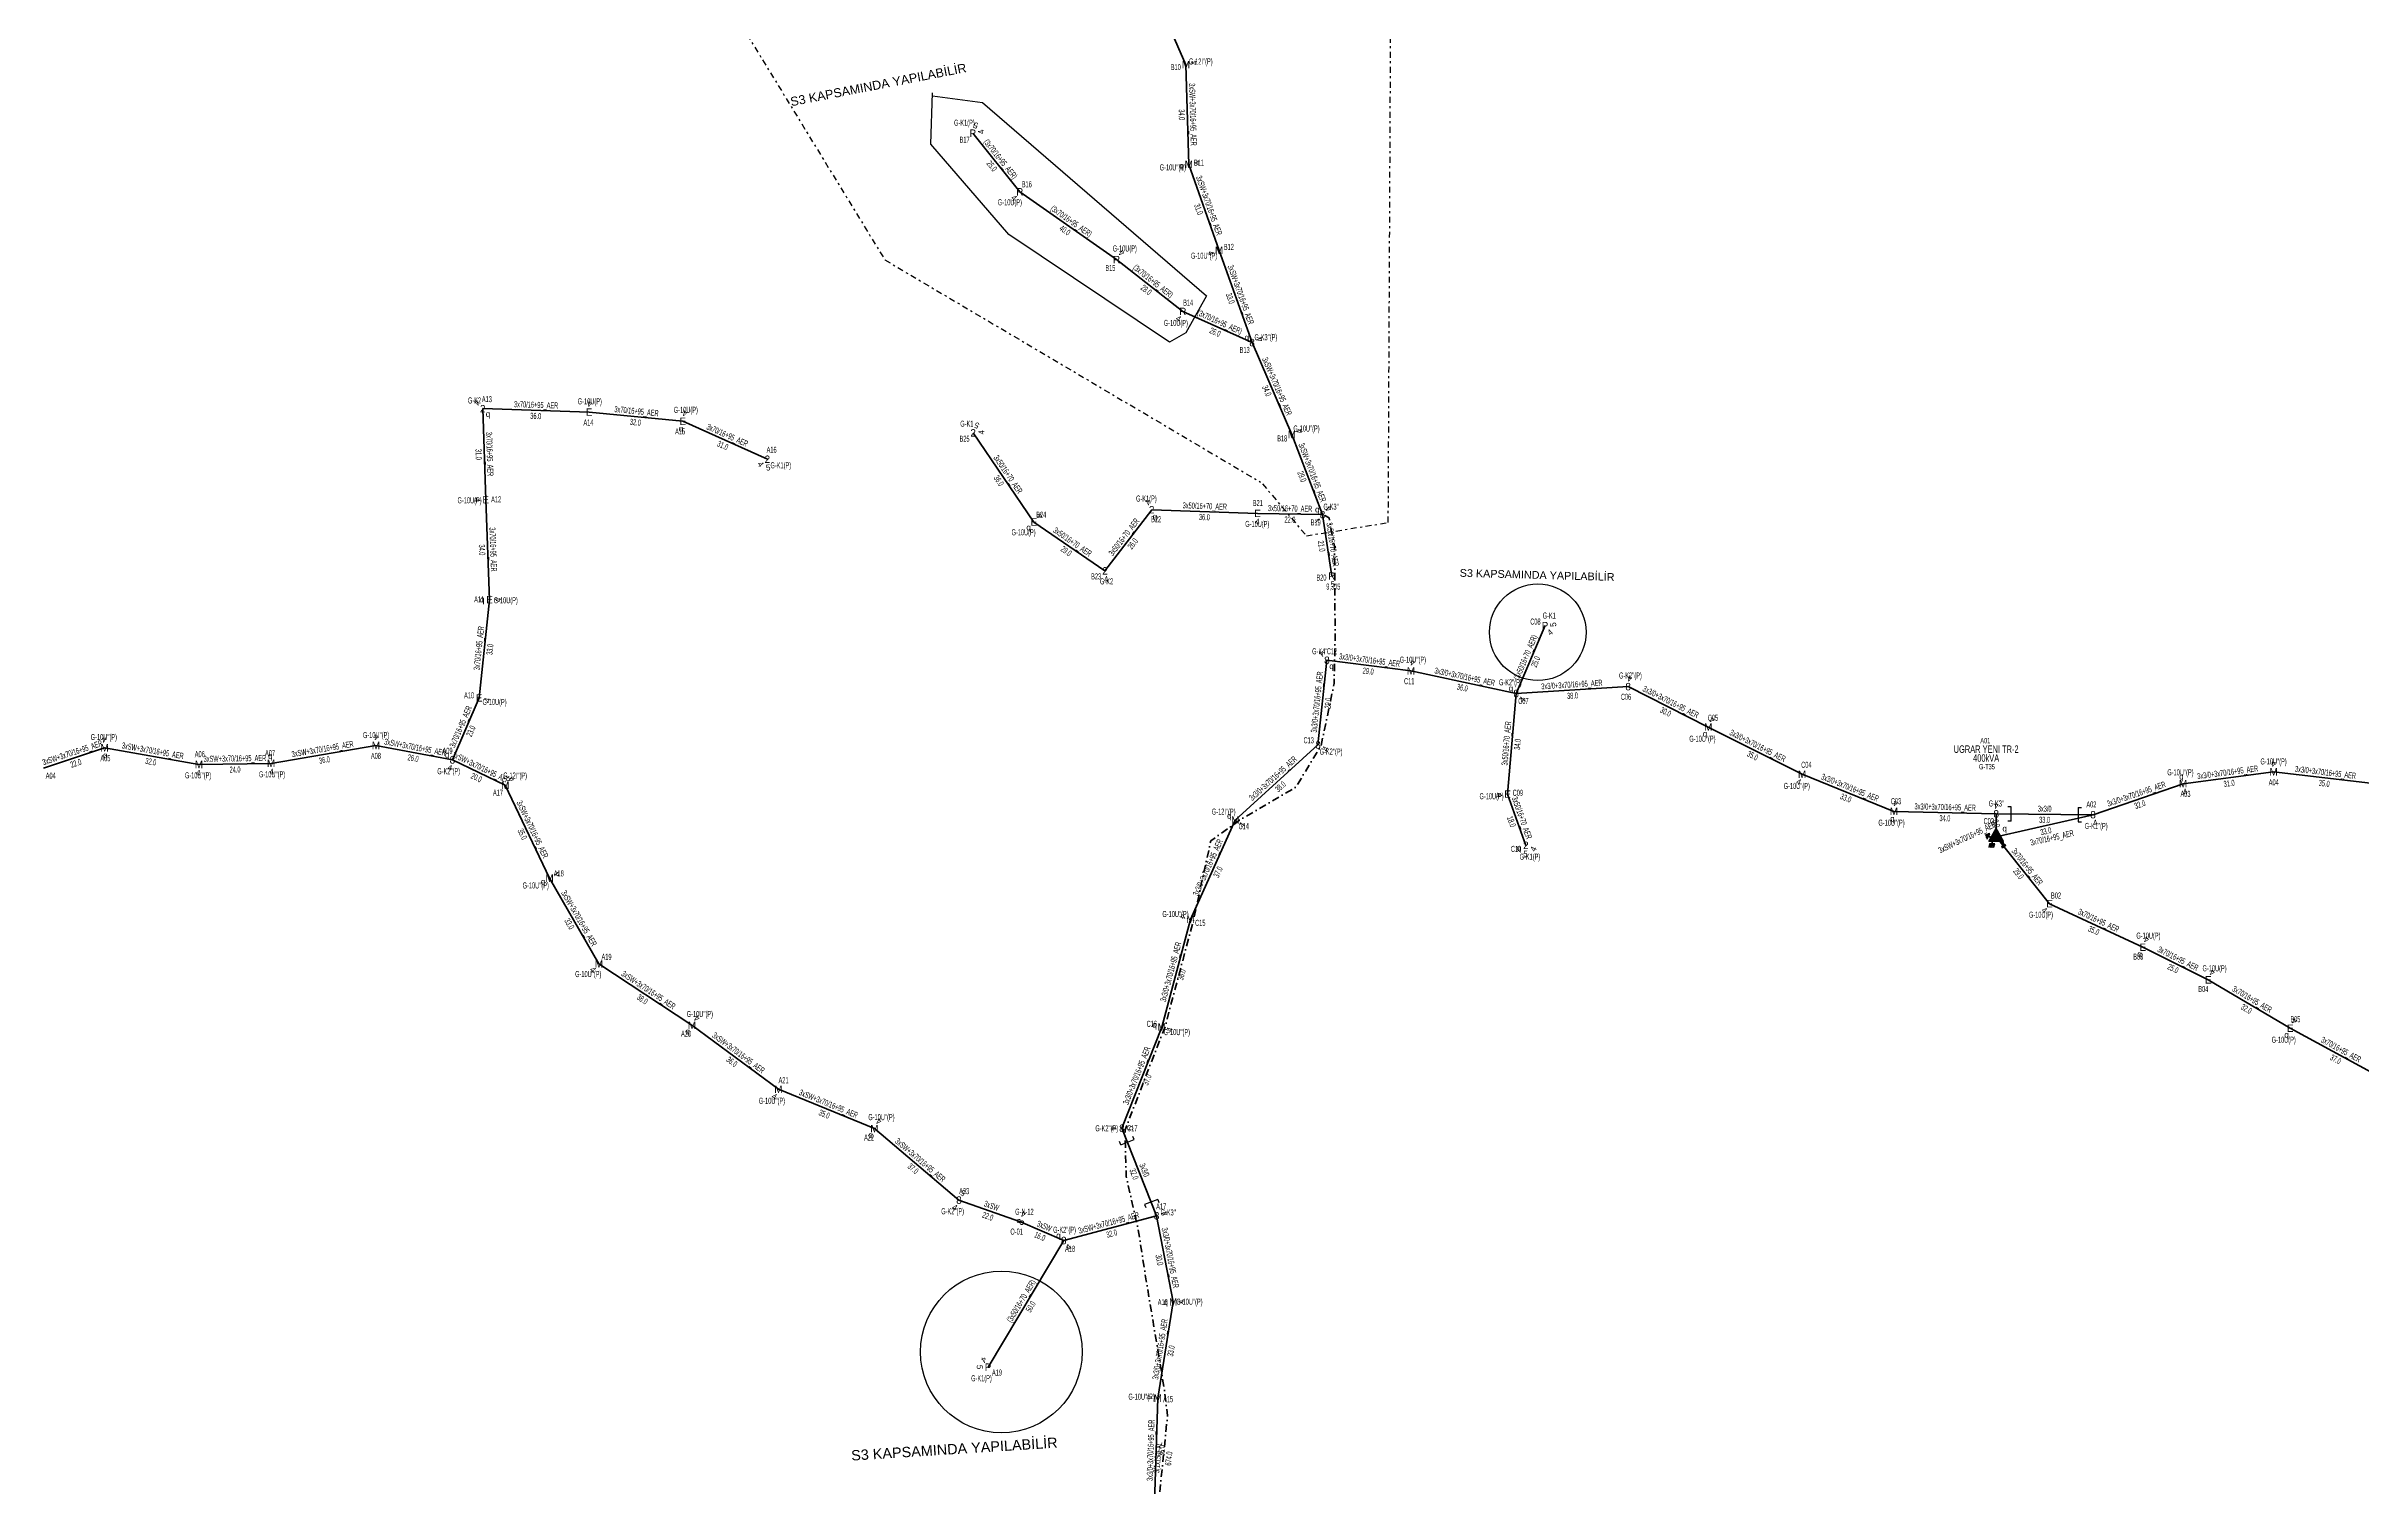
# Model space of a CAD drawing. Header units: millimetres. Extents: x 472380 to 475428, y 4017879 to 4021986.
# Drawn here: x 473157 to 473937, y 4018863 to 4019348 of the extents above; entities that cross this region are included whole.
import ezdxf
from ezdxf.enums import TextEntityAlignment as Align

# ---------------------------------------------------------------- set-up
doc = ezdxf.new("R2010")
doc.units = ezdxf.units.MM
doc.linetypes.add('DASHDOT', pattern=[5, 2.5, -1.25, 0, -1.25])
doc.linetypes.add('DASHEDXX', pattern=[5.05, 2, -1.175, 0.7, -1.175])
for name, color, linetype, lineweight in [('DIREK_AG_MEVCUT', 120, 'Continuous', 25), ('DIREK_AG_YENI', 108, 'Continuous', 25), ('DIREK_ENH_YENI', 6, 'Continuous', 25), ('DIREK_OG_YENI', 10, 'Continuous', 25), ('HAT_AG_HAVAI_MEVCUT', 126, 'Continuous', 50), ('HAT_AG_HAVAI_YENI', 3, 'Continuous', 50), ('HAT_OG_HAVAI_YENI', 1, 'Continuous', 70), ('HAT_OG_YERALTI_YENI', 1, 'DASHDOT', 70), ('KULLANICI', 1, 'Continuous', 25), ('TRAFO_TADILAT_BYSK', 5, 'Continuous', 30), ('TRAFO_YENI', 5, 'Continuous', 30)]:
    doc.layers.add(name, color=color, linetype=linetype, lineweight=lineweight)
doc.layers.add('NIA_AG', color=5, linetype='Continuous')
doc.styles.add('Direk', font='B_CAD')
doc.styles.get("Standard").update_dxf_attribs({"font": 'Arial'})

# ---------------------------------------------------------------- blocks, each defined once
blk = doc.blocks.new('AG_NIA', base_point=(-64.4296, 129.8924))
at = {"layer": 'NIA_AG'}
for p, q in [((-64.429604, 132.292432), (-65.529604, 132.292432)), ((-64.429604, 127.492432), (-65.529604, 127.492432)), ((-64.429604, 127.492432), (-64.429604, 132.292432))]:
    blk.add_line(p, q, dxfattribs=at)
blk = doc.blocks.new('YENI_DIREK')
h = blk.add_hatch(color=32)
h.paths.add_polyline_path([(-3.28, -0.5), (-3.07, -0.63), (-2.64, 0.1), (-1.87, -0.35), (-1.77, -0.17), (-2.54, 0.28), (-2.11, 1.01), (-2.33, 1.14)])
h.paths.add_polyline_path([(-3.42, -0.17), (-3.29, -0.25), (-2.57, 0.98), (-2.7, 1.06)])
h.paths.add_polyline_path([(-3.5, 0.29), (-3.37, 0.22), (-3.01, 0.82), (-3.14, 0.9)])
h.paths.add_polyline_path([(-3.41, 0.73), (-3.54, 0.81), (-3.62, 0.68), (-3.49, 0.61)])
h.paths.add_polyline_path([(-1.26, -1.44), (-1.46, -1.44), (-1.47, -2.34), (-2.22, -2.34), (-2.48, -3.47), (-2.38, -3.47), (-2.17, -2.54), (-1.87, -2.54), (-2.08, -3.47), (-1.98, -3.47), (-1.77, -2.54), (-1.47, -2.54), (-1.68, -3.48), (-1.58, -3.48), (-1.37, -2.54), (-1.07, -2.54), (-1.28, -3.48), (-1.18, -3.48), (-0.97, -2.54), (-0.67, -2.55), (-0.88, -3.48), (-0.78, -3.48), (-0.52, -2.35), (-1.27, -2.34)])
at = {"layer": 'TRAFO_YENI'}
for points in [[(2.31, -1.57), (2.08, -1.92), (2.04, -1.44), (1.9, -1.44), (1.98, -2.32), (2.21, -1.96), (2.27, -2.67), (2.06, -2.67), (2.36, -2.87), (2.36, -2.86), (2.6, -2.49), (2.41, -2.63)], [(2.31, -1.57), (2.08, -1.92), (2.04, -1.44), (1.9, -1.44), (1.98, -2.32), (2.21, -1.96), (2.27, -2.67), (2.06, -2.67), (2.36, -2.87), (1.94, -3.19), (2.16, -3.79), (2.22, -3.74), (2.04, -3.26), (2.22, -3.13), (2.4, -3.6), (2.46, -3.56), (2.28, -3.08), (2.46, -2.94), (2.64, -3.42), (2.69, -3.38), (2.51, -2.9), (2.69, -2.76), (2.87, -3.24), (2.93, -3.2), (2.75, -2.72), (2.93, -2.58), (3.11, -3.06), (3.17, -3.01), (2.95, -2.42), (2.36, -2.86), (2.6, -2.49), (2.41, -2.63)], [(2.93, -2.58), (3.11, -3.06), (3.17, -3.01), (2.95, -2.42), (2.36, -2.86), (2.6, -2.49), (2.41, -2.63), (2.31, -1.57), (2.08, -1.92), (2.04, -1.44), (1.9, -1.44), (1.98, -2.32), (2.21, -1.96), (2.27, -2.67), (2.06, -2.67), (2.36, -2.87), (1.94, -3.19), (2.16, -3.79), (2.22, -3.74), (2.04, -3.26), (2.22, -3.13), (2.4, -3.6), (2.46, -3.56), (2.28, -3.08), (2.46, -2.94), (2.64, -3.42), (2.69, -3.38), (2.51, -2.9), (2.69, -2.76), (2.87, -3.24), (2.93, -3.2), (2.75, -2.72)]]:
    blk.add_hatch(color=32, dxfattribs=at).paths.add_polyline_path(points)
at = {"layer": 'TRAFO_TADILAT_BYSK', "color": 32, "flags": 128}
for points in [[(-3.49, 0.61), (-3.41, 0.73), (-3.54, 0.81), (-3.62, 0.68), (-3.49, 0.61)], [(-3.37, 0.22), (-3.01, 0.82), (-3.14, 0.9), (-3.5, 0.29), (-3.37, 0.22)], [(-3.29, -0.25), (-2.57, 0.98), (-2.7, 1.06), (-3.42, -0.17), (-3.29, -0.25)], [(-1.77, -0.17), (-2.54, 0.28), (-2.11, 1.01), (-2.33, 1.14), (-3.28, -0.5), (-3.07, -0.63), (-2.64, 0.1), (-1.87, -0.35), (-1.77, -0.17)], [(-1.26, -1.44), (-1.46, -1.44), (-1.47, -2.34), (-2.22, -2.34), (-2.48, -3.47), (-2.38, -3.47), (-2.17, -2.54), (-1.87, -2.54), (-2.08, -3.47), (-1.98, -3.47), (-1.77, -2.54), (-1.47, -2.54), (-1.68, -3.48), (-1.58, -3.48), (-1.37, -2.54), (-1.07, -2.54), (-1.28, -3.48), (-1.18, -3.48), (-0.97, -2.54), (-0.67, -2.55), (-0.88, -3.48), (-0.78, -3.48), (-0.52, -2.35), (-1.27, -2.34), (-1.26, -1.44)]]:
    blk.add_lwpolyline(points, dxfattribs=at)
at = {"layer": 'TRAFO_YENI', "linetype": 'Continuous'}
for p, q in [((-2.5, -1.44), (0, 2.89)), ((2.5, -1.44), (0, 2.89)), ((-2.5, -1.44), (2.5, -1.44))]:
    blk.add_line(p, q, dxfattribs=at)
at = {"layer": 'TRAFO_YENI', "color": 32, "flags": 128}
blk.add_lwpolyline([(1.9, -1.44), (2.04, -1.44), (2.08, -1.92), (2.31, -1.57), (2.41, -2.63), (2.6, -2.49), (2.36, -2.86), (2.95, -2.42), (3.17, -3.01), (3.11, -3.06), (2.93, -2.58), (2.75, -2.72), (2.93, -3.2), (2.87, -3.24), (2.69, -2.76), (2.51, -2.9), (2.69, -3.38), (2.64, -3.42), (2.46, -2.94), (2.28, -3.08), (2.46, -3.56), (2.4, -3.6), (2.22, -3.13), (2.04, -3.26), (2.22, -3.74), (2.16, -3.79), (1.94, -3.19), (2.36, -2.87), (2.06, -2.67), (2.27, -2.67), (2.21, -1.96), (1.98, -2.32), (1.9, -1.44)], dxfattribs=at)
at = {"layer": 'TRAFO_YENI', "linetype": 'Continuous'}
for points in [[(-2.5, -1.44), (0, -1.44), (0, 2.89)], [(0, -1.44), (0, 2.89), (2.5, -1.44)]]:
    blk.add_solid(points, dxfattribs=at)

msp = doc.modelspace()

# ---------------------------------------------------------------- linework, layer by layer
at = {"color": 4, "linetype": 'DASHEDXX', "lineweight": 30}
msp.add_lwpolyline([(473567.054007, 4019200.521194), (473581.794774, 4019182.997175), (473609.376791, 4019187.489046), (473610.71686, 4019463.031009), (473715.658629, 4020096.577964), (473353.47552, 4020362.091896), (473254.180259, 4020279.643171), (473331.097657, 4019892.548306), (473269.571545, 4019554.370491), (473439.864479, 4019275.9317), (473566.390477, 4019201.071949)], dxfattribs=at)
at = {"layer": 'HAT_AG_HAVAI_MEVCUT'}
for p, q in [((473485.259, 4019298.87), (473469.446, 4019318.618)), ((473517.884, 4019276.043), (473485.259, 4019298.87)), ((473540.18, 4019258.573), (473517.884, 4019276.043)), ((473563.521, 4019248.07), (473540.18, 4019258.573)), ((473652.451, 4019129.889), (473662.162, 4019152.751)), ((473500.1, 4018945.637), (473474.601, 4018902.962))]:
    msp.add_line(p, q, dxfattribs=at)
at = {"layer": 'HAT_AG_HAVAI_YENI'}
for p, q in [((473340.260559, 4019224.671904), (473304.426, 4019225.834)), ((473304.426, 4019225.834), (473305.436004, 4019195.160717)), ((473371.805, 4019221.567), (473340.260559, 4019224.671904)), ((473400.281, 4019208.792), (473371.805, 4019221.567)), ((473469.577, 4019217.668), (473490.024786, 4019187.638276)), ((473305.436004, 4019195.160717), (473306.737, 4019161.484)), ((473490.024786, 4019187.638276), (473513.956, 4019171.196)), ((473513.956, 4019171.196), (473529.71, 4019191.773)), ((473529.71, 4019191.773), (473565.358, 4019190.549)), ((473587.243, 4019190.136), (473565.358, 4019190.549)), ((473587.243, 4019190.136), (473590.336, 4019169.46)), ((473306.737, 4019161.484), (473303.202508, 4019128.407149)), ((473303.202508, 4019128.407149), (473294.212, 4019107.525)), ((473652.451, 4019129.889), (473649.548, 4019095.998)), ((473649.548, 4019095.998), (473655.722, 4019078.723)), ((473846.724, 4019089.07), (473814.121346, 4019081.603591)), ((473814.121346, 4019081.603591), (473832.089636, 4019059.093782)), ((473832.089636, 4019059.093782), (473863.477791, 4019044.4277)), ((473863.477791, 4019044.4277), (473885.532088, 4019033.439858)), ((473885.532088, 4019033.439858), (473913.139738, 4019017.141085)), ((473913.139738, 4019017.141085), (473945.543, 4018999.503))]:
    msp.add_line(p, q, dxfattribs=at)
at = {"layer": 'HAT_OG_HAVAI_YENI'}
for p, q in [((473525.911396, 4019376.697397), (473541.246, 4019341.663)), ((473541.246, 4019341.663), (473542.204, 4019308.09)), ((473542.204, 4019308.09), (473552.394, 4019279.154)), ((473552.394, 4019279.154), (473563.521, 4019248.07)), ((473563.521, 4019248.07), (473576.902378, 4019217.128451)), ((473587.243, 4019190.136), (473576.902378, 4019217.128451)), ((473588.713, 4019141.079), (473585.712, 4019112.559)), ((473588.713, 4019141.079), (473617.028156, 4019137.507152)), ((473617.028156, 4019137.507152), (473652.451, 4019129.889)), ((473652.451, 4019129.889), (473690.16, 4019132.202)), ((473690.16, 4019132.202), (473717.154, 4019118.576)), ((473717.154, 4019118.576), (473748.738, 4019102.694)), ((473156.537, 4019104.786), (473177.103727, 4019111.587493)), ((473177.103727, 4019111.587493), (473208.853, 4019105.969)), ((473233.129454, 4019106.327062), (473268.478241, 4019112.375975)), ((473268.478241, 4019112.375975), (473294.212, 4019107.525)), ((473557.871, 4019087.26), (473585.712, 4019112.559)), ((473208.853, 4019105.969), (473233.129454, 4019106.327062)), ((473294.212, 4019107.525), (473312.02816, 4019098.956248)), ((473748.738, 4019102.694), (473779.659, 4019090.188)), ((473907.546, 4019103.496), (473877.060514, 4019099.495221)), ((473942.044, 4019099.453), (473907.546, 4019103.496)), ((473312.02816, 4019098.956248), (473326.939077, 4019067.683773)), ((473877.060514, 4019099.495221), (473846.724, 4019089.07)), ((473542.781794, 4019053.805567), (473557.871, 4019087.26)), ((473814.118, 4019089.344), (473779.659, 4019090.188)), ((473846.724, 4019089.07), (473814.118, 4019089.344)), ((473814.118, 4019089.344), (473814.121346, 4019081.603591)), ((473326.939077, 4019067.683773), (473343.562632, 4019038.779134)), ((473533.078272, 4019017.532401), (473542.781794, 4019053.805567)), ((473343.562632, 4019038.779134), (473374.898515, 4019018.143702)), ((473374.898515, 4019018.143702), (473404.013798, 4018996.599646)), ((473519.679, 4018983.452), (473533.078272, 4019017.532401)), ((473404.013798, 4018996.599646), (473436.344555, 4018983.32865)), ((473436.344555, 4018983.32865), (473464.813, 4018959.241)), ((473531.372, 4018953.967), (473519.679, 4018983.452)), ((473485.497788, 4018951.905686), (473464.813, 4018959.241)), ((473531.372, 4018953.967), (473500.1, 4018945.637)), ((473536.937, 4018924.956), (473531.372, 4018953.967)), ((473500.1, 4018945.637), (473485.497788, 4018951.905686)), ((473531.76003, 4018892.528404), (473536.937, 4018924.956)), ((473530.68102, 4018857.318214), (473531.76003, 4018892.528404))]:
    msp.add_line(p, q, dxfattribs=at)
at = {"layer": 'HAT_OG_YERALTI_YENI', "flags": 128}
msp.add_lwpolyline([(473334.313, 4018692.436), (473333.366218, 4018696.624941), (473331.012806, 4018710.021289), (473330.560226, 4018712.917797), (473376.27074, 4018718.077201), (473409.942643, 4018729.210653), (473442.256808, 4018737.538113), (473485.655147, 4018755.442799), (473505.659154, 4018766.123671), (473513.443519, 4018772.550298), (473519.121332, 4018789.001545), (473526.724665, 4018823.488091), (473532.148055, 4018858.034473), (473535.044562, 4018886.728003), (473533.86172, 4018896.111593), (473527.887673, 4018932.046392), (473525.085343, 4018949.858374), (473521.101837, 4018967.229715), (473520.739773, 4018982.88896), (473534.217238, 4019017.690988), (473543.751644, 4019053.395855), (473549.596154, 4019080.250994), (473559.27439, 4019087.213753), (473578.20252, 4019098.276015), (473586.766714, 4019112.340788), (473591.138617, 4019133.206527), (473591.486755, 4019149.220873), (473591.278128, 4019179.210973), (473589.468213, 4019189.091102), (473587.243, 4019190.136)], dxfattribs=at)
at = {"layer": 'KULLANICI', "color": 5, "flags": 128}
msp.add_lwpolyline([(473455.923431, 4019331.255911), (473472.696788, 4019328.997959), (473548.176893, 4019263.83992), (473541.241755, 4019251.421184), (473535.758158, 4019248.195539), (473481.567313, 4019284.484051), (473455.278302, 4019314.966401), (473455.923431, 4019332.223604)], dxfattribs=at)
at = {"layer": 'KULLANICI', "color": 5}
for centre, radius in [((473659.734984, 4019150.512632), 16.269908), ((473479.090488, 4018908.107376), 27.225671)]:
    msp.add_circle(centre, radius, dxfattribs=at)

# ---------------------------------------------------------------- block references
at = {"layer": 'NIA_AG'}
for p, rotation in [((473819.117823, 4019089.301985), 359.518534), ((473841.724177, 4019089.112015), 179.518534), ((473521.52222, 4018978.804147), 291.632016), ((473529.52878, 4018958.614853), 111.632016)]:
    msp.add_blockref('AG_NIA', p, dxfattribs=dict(at, rotation=rotation))
at = {"layer": 'TRAFO_YENI'}
msp.add_blockref('YENI_DIREK', (473814.121346, 4019081.603591), dxfattribs=at)

# ---------------------------------------------------------------- texts
at = {"layer": 'DIREK_AG_MEVCUT', "width": 0.53}
for s, p in [('G-K1(P)', (473466.631275, 4019322.133158)), ('B17', (473466.713945, 4019316.430336)), ('B16', (473487.652554, 4019301.423605)), ('G-10U(P)', (473481.9555, 4019295.345604)), ('B15', (473515.800646, 4019273.230593)), ('G-10U(P)', (473520.656729, 4019279.786023)), ('B14', (473541.990671, 4019261.568241)), ('G-10U(P)', (473537.848605, 4019254.716368)), ('B20', (473586.874517, 4019168.942184)), ('9,3 /5', (473590.867024, 4019165.910224)), ('G-K1', (473663.603934, 4019156.145656)), ('C08', (473658.94057, 4019154.119354)), ('G-K1(P)', (473472.38348, 4018899.250769)), ('A19', (473477.605513, 4018901.166755))]:
    msp.add_text(s, height=2.05, dxfattribs=at).set_placement(p, align=Align.MIDDLE_CENTER)
at = {"layer": 'DIREK_AG_MEVCUT', "color": 32, "style": 'Direk'}
for s, rotation, p in [('5', 518.685628, (473470.463758, 4019321.22648)), ('4', 458.685628, (473472.213889, 4019319.040836)), ('4', 316.852993, (473483.344157, 4019296.827116)), ('4', 143.469966, (473519.550683, 4019278.292926)), ('4', 328.846374, (473538.731463, 4019256.176807)), ('5', 368.507999, (473590.750253, 4019166.690813)), ('4', 396.985866, (473663.84653, 4019150.514405)), ('5', 456.985866, (473664.941213, 4019153.091549)), ('5', 269.141003, (473471.801315, 4018903.003977)), ('4', 209.141003, (473473.23751, 4018905.407587))]:
    msp.add_text(s, height=2, rotation=rotation, dxfattribs=at).set_placement(p, align=Align.MIDDLE_CENTER)
at = {"layer": 'DIREK_AG_MEVCUT', "style": 'Direk'}
for s, p in [('P', (473469.446, 4019318.618)), ('R', (473485.259, 4019298.87)), ('R', (473517.884, 4019276.043)), ('R', (473540.18, 4019258.573)), ('R', (473590.336, 4019169.46)), ('P', (473662.162, 4019152.751)), ('P', (473474.601, 4018902.962))]:
    msp.add_text(s, height=2.5, dxfattribs=at).set_placement(p, align=Align.MIDDLE_CENTER)
at = {"layer": 'DIREK_AG_YENI', "width": 0.53}
for s, p in [('G-K2', (473301.65998, 4019228.598643)), ('A13', (473305.817227, 4019229.045617)), ('G-10U(P)', (473340.497103, 4019228.291077)), ('G-10U(P)', (473372.832984, 4019225.432672)), ('A14', (473340.032291, 4019221.179356)), ('A15', (473370.905519, 4019218.184555)), ('G-K1', (473467.454604, 4019220.784962)), ('A16', (473401.71362, 4019211.985368)), ('B25', (473466.683993, 4019215.698099)), ('G-K1(P)', (473404.810491, 4019206.759964)), ('G-10U(P)', (473299.995078, 4019194.966043)), ('A12', (473308.933765, 4019195.285865)), ('G-K1(P)', (473527.92129, 4019195.55744)), ('B24', (473492.504836, 4019190.107963)), ('B22', (473531.205625, 4019188.608651)), ('G-10U(P)', (473565.26355, 4019186.998516)), ('B21', (473565.451074, 4019194.047762)), ('G-10U(P)', (473486.567838, 4019184.195772)), ('B23', (473510.996664, 4019169.327223)), ('G-K2', (473514.519965, 4019167.649355)), ('A11', (473303.239013, 4019161.602698)), ('G-10U(P)', (473312.1784, 4019161.299356)), ('A10', (473299.817016, 4019129.295093)), ('G-10U(P)', (473308.408424, 4019127.041747)), ('G-10U(P)', (473644.163534, 4019095.300075)), ('C09', (473653.018964, 4019096.4479)), ('C10', (473652.426167, 4019077.545085)), ('G-K1(P)', (473657.081707, 4019074.918507)), ('B02', (473834.255167, 4019061.843413)), ('G-10U(P)', (473829.179273, 4019055.398419)), ('G-10U(P)', (473865.366703, 4019048.34141)), ('B03', (473861.956474, 4019041.275622)), ('G-10U(P)', (473887.646761, 4019037.331386)), ('B04', (473883.860967, 4019030.364577)), ('B05', (473914.866335, 4019020.185566)), ('G-10U(P)', (473910.939651, 4019013.261707))]:
    msp.add_text(s, height=2.05, dxfattribs=at).set_placement(p, align=Align.MIDDLE_CENTER)
at = {"layer": 'DIREK_AG_YENI', "color": 32, "style": 'Direk'}
for s, rotation, p in [('4', 225.014261, (473302.445608, 4019227.813406)), ('4', 176.260545, (473340.443173, 4019227.465943)), ('4', 165.108196, (473372.524585, 4019224.272956)), ('5', 514.251662, (473470.793374, 4019220.18999)), ('4', 454.251662, (473472.369294, 4019217.875585)), ('4', 305.83788, (473398.011105, 4019207.152617)), ('5', 365.83788, (473400.565799, 4019206.006522)), ('4', 272.049144, (473302.637794, 4019195.060598)), ('4', 134.880052, (473492.008826, 4019189.614026)), ('4', 205.297688, (473528.5135, 4019194.304479)), ('4', 358.476179, (473565.283541, 4019187.74999)), ('4', 369.035169, (473514.395714, 4019168.430742)), ('4', 448.056519, (473309.535389, 4019161.389042)), ('4', 435.303547, (473305.910901, 4019127.696795)), ('4', 277.385404, (473646.771229, 4019095.63808)), ('4', 424.666641, (473658.252734, 4019077.524924)), ('5', 357.166641, (473655.583592, 4019075.926423)), ('4', 321.777039, (473830.35721, 4019056.894077)), ('4', 154.236209, (473864.694845, 4019046.949362)), ('4', 151.480152, (473886.868985, 4019035.900083)), ('4', 150.4414, (473914.521016, 4019019.57667))]:
    msp.add_text(s, height=2, rotation=rotation, dxfattribs=at).set_placement(p, align=Align.MIDDLE_CENTER)
at = {"layer": 'DIREK_AG_YENI', "style": 'Direk'}
for s, p in [('2', (473304.426, 4019225.834)), ('E', (473340.260559, 4019224.671904)), ('E', (473371.805, 4019221.567)), ('2', (473469.577, 4019217.668)), ('2', (473400.281, 4019208.792)), ('E', (473305.436004, 4019195.160717)), ('E', (473490.024786, 4019187.638276)), ('2', (473529.71, 4019191.773)), ('E', (473565.358, 4019190.549)), ('2', (473513.956, 4019171.196)), ('E', (473306.737, 4019161.484)), ('E', (473303.202508, 4019128.407149)), ('E', (473649.548, 4019095.998)), ('2', (473655.722, 4019078.723)), ('E', (473832.089636, 4019059.093782)), ('E', (473863.477791, 4019044.4277)), ('E', (473885.532088, 4019033.439858)), ('E', (473913.139738, 4019017.141085))]:
    msp.add_text(s, height=2.5, dxfattribs=at).set_placement(p, align=Align.MIDDLE_CENTER)
at = {"layer": 'DIREK_AG_YENI', "color": 4, "style": 'Direk'}
for p in [(473306.194207, 4019224.066673), (473371.162514, 4019219.150968), (473530.778303, 4019189.512751), (473488.253323, 4019185.874214), (473304.238438, 4019161.568784), (473653.367833, 4019077.881632), (473862.391136, 4019042.176216), (473911.906454, 4019014.966456)]:
    msp.add_text('q', height=2, dxfattribs=at).set_placement(p, align=Align.MIDDLE_CENTER)
at = {"layer": 'DIREK_ENH_YENI', "width": 0.53}
for s, p in [('G-N-12', (473486.840839, 4018955.336324)), ('O-01', (473484.221874, 4018948.646539))]:
    msp.add_text(s, height=2.05, dxfattribs=at).set_placement(p, align=Align.MIDDLE_CENTER)
at = {"layer": 'DIREK_ENH_YENI', "color": 32, "style": 'Direk'}
msp.add_text('4', height=2, rotation=158.620294, dxfattribs=at).set_placement((473486.518519, 4018954.513004), align=Align.MIDDLE_CENTER)
at = {"layer": 'DIREK_ENH_YENI', "style": 'Direk'}
msp.add_text('8', height=2.5, rotation=60.788708, dxfattribs=at).set_placement((473485.497788, 4018951.905686), align=Align.MIDDLE_CENTER)
at = {"layer": 'DIREK_OG_YENI', "width": 0.53}
for s, p in [("G-12I''(P)", (473546.233718, 4019342.781249)), ('B10', (473537.830782, 4019340.897307)), ("G-10U''(P)", (473536.840308, 4019307.094227)), ('B11', (473545.6452, 4019308.728861)), ('B12', (473555.692269, 4019280.325078)), ("G-10U''(P)", (473547.329625, 4019277.355851)), ("G-K3''(P)", (473568.1669, 4019249.903947)), ('B13', (473561.028058, 4019245.613327)), ("G-10U''(P)", (473581.848972, 4019219.144534)), ('B18', (473573.661239, 4019215.80746)), ('B19', (473584.933611, 4019187.506034)), ("G-K3''", (473590.121775, 4019192.8115)), ("G-K4''", (473586.312339, 4019144.107689)), ('C12', (473590.430841, 4019144.12843)), ("G-10U''(P)", (473617.67171, 4019141.286587)), ('C11', (473616.440641, 4019134.056815)), ("G-K2''(P)", (473650.498088, 4019133.652647)), ("G-K2''(P)", (473690.931359, 4019135.947545)), ('C07', (473654.895764, 4019127.384378)), ('C06', (473689.454024, 4019128.77394)), ('C05', (473718.728777, 4019121.701712)), ("G-10U''(P)", (473176.841217, 4019115.221319)), ('A06', (473209.133404, 4019109.45775)), ('A07', (473232.807511, 4019109.812224)), ("G-10U''(P)", (473268.507853, 4019115.892596)), ('A08', (473268.44877, 4019108.876099)), ('A09', (473292.568012, 4019110.614871)), ('C13', (473582.589956, 4019114.141037)), ("G-K2''(P)", (473590.112727, 4019110.329014)), ("G-10U''(P)", (473715.176614, 4019114.651166)), ('A04', (473158.932068, 4019102.233815)), ('A05', (473177.355912, 4019108.09659)), ("G-10U''(P)", (473208.559831, 4019102.321433)), ("G-10U''(P)", (473233.468223, 4019102.659744)), ("G-K2''(P)", (473292.963523, 4019103.723349)), ("G-12I''(P)", (473315.335763, 4019102.25271)), ('C04', (473750.181539, 4019105.882447)), ("G-10U''(P)", (473876.156014, 4019103.345241)), ("G-10U''(P)", (473907.521708, 4019107.009665)), ('A17', (473309.549115, 4019096.485553)), ("G-10U''(P)", (473746.95616, 4019098.758326)), ('C03', (473780.369471, 4019093.615132)), ("G-K3''", (473814.175716, 4019092.853181)), ('A03', (473877.860989, 4019096.087987)), ('A04', (473907.570197, 4019099.996084)), ("G-12I''(P)", (473553.958994, 4019090.103067)), ('C14', (473560.702275, 4019085.202359)), ("G-10U''(P)", (473778.866581, 4019086.365573)), ('C02', (473811.613539, 4019086.899072)), ("G-K1''(P)", (473847.805839, 4019085.280264)), ('A02', (473846.161885, 4019092.524566)), ("G-10U''(P)", (473322.28106, 4019065.238464)), ('A18', (473330.038011, 4019069.310613)), ("G-10U''(P)", (473537.720772, 4019055.610394)), ('C15', (473546.078444, 4019052.629938)), ('A19', (473346.111134, 4019041.178122)), ("G-10U''(P)", (473339.959709, 4019035.387585)), ('A20', (473372.894359, 4019015.274319)), ("G-10U''(P)", (473377.554762, 4019021.946694)), ('C16', (473529.753749, 4019018.626727)), ("G-10U''(P)", (473538.197129, 4019015.847439)), ('A21', (473405.732408, 4018999.648642)), ("G-10U''(P)", (473401.815675, 4018992.699944)), ("G-10U''(P)", (473438.697649, 4018987.202456)), ('A22', (473434.527488, 4018980.337285)), ("G-K2''(P)", (473514.571989, 4018983.444471)), ('C17', (473523.178996, 4018983.45716)), ('A23', (473466.55667, 4018962.275734)), ("G-K2''(P)", (473462.670476, 4018955.512089)), ('A17', (473532.909663, 4018957.111136)), ("G-K3''", (473535.273465, 4018955.103834)), ("G-K2''(P)", (473500.362289, 4018949.244025)), ('A18', (473502.207735, 4018942.842818)), ('A16', (473533.437426, 4018924.901384)), ("G-10U''(P)", (473542.424843, 4018925.041646)), ("G-10U''(P)", (473526.304582, 4018893.045336)), ('A15', (473535.244423, 4018892.198239))]:
    msp.add_text(s, height=2.05, dxfattribs=at).set_placement(p, align=Align.MIDDLE_CENTER)
at = {"layer": 'DIREK_OG_YENI', "style": 'Direk'}
for s, p in [('M', (473541.246, 4019341.663)), ('M', (473542.204, 4019308.09)), ('M', (473552.394, 4019279.154)), ('8', (473563.521, 4019248.07)), ('M', (473576.902378, 4019217.128451)), ('8', (473587.243, 4019190.136)), ('8', (473588.713, 4019141.079)), ('M', (473617.028156, 4019137.507152)), ('8', (473690.16, 4019132.202)), ('8', (473652.451, 4019129.889)), ('M', (473717.154, 4019118.576)), ('M', (473177.103727, 4019111.587493)), ('M', (473268.478241, 4019112.375975)), ('8', (473585.712, 4019112.559)), ('M', (473208.853, 4019105.969)), ('M', (473233.129454, 4019106.327062)), ('8', (473294.212, 4019107.525)), ('M', (473748.738, 4019102.694)), ('M', (473907.546, 4019103.496)), ('M', (473312.02816, 4019098.956248)), ('M', (473877.060514, 4019099.495221)), ('M', (473557.871, 4019087.26)), ('M', (473779.659, 4019090.188)), ('8', (473814.118, 4019089.344)), ('8', (473846.724, 4019089.07)), ('M', (473326.939077, 4019067.683773)), ('M', (473542.781794, 4019053.805567)), ('M', (473343.562632, 4019038.779134)), ('M', (473374.898515, 4019018.143702)), ('M', (473533.078272, 4019017.532401)), ('M', (473404.013798, 4018996.599646)), ('8', (473519.679, 4018983.452)), ('M', (473436.344555, 4018983.32865)), ('8', (473464.813, 4018959.241)), ('8', (473531.372, 4018953.967)), ('8', (473500.1, 4018945.637)), ('M', (473536.937, 4018924.956)), ('M', (473531.76003, 4018892.528404))]:
    msp.add_text(s, height=2.5, dxfattribs=at).set_placement(p, align=Align.MIDDLE_CENTER)
at = {"layer": 'DIREK_OG_YENI', "color": 32, "style": 'Direk'}
for s, rotation, p in [('4', 102.636772, (473543.978174, 4019342.275555)), ('4', 100.517264, (473544.95696, 4019308.601089)), ('4', 289.547831, (473549.755385, 4019278.217138)), ('4', 111.541393, (473566.125427, 4019249.098085)), ('4', 112.174331, (473579.49529, 4019218.185244)), ('f', 318.713439, (473585.395489, 4019188.032027)), ('4', 132.904029, (473589.293986, 4019192.042163)), ('4', 218.401762, (473586.973719, 4019143.273288)), ('4', 170.336495, (473617.498169, 4019140.267422)), ('4', 168.36317, (473690.724781, 4019134.944448)), ('4', 404.307094, (473654.406811, 4019127.885302)), ('4', 153.260403, (473718.413822, 4019121.07657)), ('4', 184.131911, (473176.901979, 4019114.380215)), ('4', 179.517552, (473268.501818, 4019115.175875)), ('4', 423.127241, (473588.209635, 4019111.29337)), ('4', 355.404798, (473208.628677, 4019103.178)), ('4', 365.277731, (473233.387008, 4019103.538933)), ('4', 341.819625, (473293.338373, 4019104.864779)), ('4', 134.903348, (473314.011397, 4019100.932804)), ('4', 180.396108, (473907.526643, 4019106.295933)), ('4', 335.641806, (473747.583168, 4019100.143242)), ('4', 168.288035, (473780.227377, 4019092.929705)), ('4', 373.220965, (473877.700894, 4019096.769434)), ('4', 413.992065, (473560.13602, 4019085.613888)), ('4', 179.057738, (473814.164046, 4019092.143621)), ('4', 375.93221, (473847.4926, 4019086.377556)), ('4', 117.698027, (473329.418224, 4019068.985245)), ('4', 250.373094, (473540.144475, 4019054.74607)), ('4', 313.269042, (473341.523831, 4019036.859944)), ('4', 145.067144, (473376.50184, 4019020.439208)), ('4', 431.780131, (473535.73789, 4019016.656941)), ('4', 330.591593, (473402.638909, 4018994.160449)), ('4', 148.723944, (473437.798209, 4018985.721743)), ('4', 270.084463, (473516.879003, 4018983.447872)), ('5', 90.084463, (473522.478997, 4018983.456128)), ('5', 150.119574, (473466.207936, 4018961.668788)), ('4', 330.119574, (473463.418064, 4018956.813212)), ('4', 106.245402, (473534.060202, 4018954.750306)), ('4', 397.028341, (473501.786188, 4018943.401654)), ('4', 90.894115, (473539.736659, 4018924.999693)), ('4', 264.587086, (473528.972516, 4018892.792535))]:
    msp.add_text(s, height=2, rotation=rotation, dxfattribs=at).set_placement(p, align=Align.MIDDLE_CENTER)
at = {"layer": 'DIREK_OG_YENI', "color": 4, "style": 'Direk'}
for p in [(473539.746, 4019307.633671), (473561.753233, 4019249.837767), (473585.475233, 4019191.903767), (473590.26593, 4019139.119814), (473650.683233, 4019131.656767), (473177.283859, 4019109.093991), (473292.444233, 4019109.292767), (473716.029159, 4019116.343348), (473232.899495, 4019108.816464), (473876.488747, 4019101.928959), (473555.848661, 4019088.729743), (473779.151521, 4019087.740049), (473324.725553, 4019066.521744), (473373.466975, 4019016.094143), (473530.703613, 4019018.314062), (473435.04665, 4018981.19196), (473498.332233, 4018947.404767), (473534.437304, 4018924.916988)]:
    msp.add_text('q', height=2, dxfattribs=at).set_placement(p, align=Align.MIDDLE_CENTER)
at = {"layer": 'HAT_AG_HAVAI_MEVCUT', "lineweight": 30, "width": 0.53}
for s, rotation, p in [('(3x70/16+95_AER)', 308.685078, (473478.01619, 4019309.275349)), ('(3x70/16+95_AER)', 325.020621, (473502.058779, 4019288.153046)), ('(3x70/16+95_AER)', 321.919778, (473529.556187, 4019267.977362)), ('(3x70/16+95_AER)', 335.773741, (473552.199408, 4019254.096984)), ('(3x50/16+70_AER)', 66.987586, (473656.524122, 4019141.651992)), ('(3x50/16+70_AER)', 59.139999, (473486.620947, 4018924.735537))]:
    msp.add_text(s, height=2.05, rotation=rotation, dxfattribs=at).set_placement(p, align=Align.CENTER)
for s, rotation, p in [('25.0', 308.685078, (473476.689181, 4019308.212782)), ('40.0', 325.020621, (473501.0842, 4019286.760136)), ('28.0', 321.919778, (473528.507688, 4019266.63921)), ('26.0', 335.773741, (473551.501828, 4019252.546699)), ('25.0', 66.987586, (473658.088836, 4019140.98741)), ('50.0', 59.139999, (473488.080267, 4018923.863535))]:
    msp.add_text(s, height=2.05, rotation=rotation, dxfattribs=at).set_placement(p, align=Align.TOP_CENTER)
at = {"layer": 'HAT_AG_HAVAI_YENI', "lineweight": 30, "width": 0.53}
for s, rotation, p in [('3x70/16+95_AER', 358.142978, (473322.370888, 4019226.102379)), ('3x70/16+95_AER', 354.378302, (473356.116149, 4019223.965295)), ('3x70/16+95_AER', 335.837953, (473386.391025, 4019215.954964)), ('3x70/16+95_AER', 271.88572, (473305.780605, 4019210.525202)), ('3x50/16+70_AER', 304.252017, (473480.503365, 4019203.131513)), ('3x50/16+70_AER', 52.561776, (473521.157926, 4019182.000868)), ('3x50/16+70_AER', 358.034287, (473547.562912, 4019192.010334)), ('3x50/16+70_AER', 358.918831, (473576.316541, 4019191.192421)), ('3x70/16+95_AER', 272.212727, (473306.935979, 4019178.355195)), ('3x50/16+70_AER', 325.507816, (473502.471669, 4019180.117569)), ('3x50/16+70_AER', 278.507135, (473589.630303, 4019179.923772)), ('3x70/16+95_AER', 443.900316, (473304.124677, 4019145.035913)), ('3x70/16+95_AER', 426.706404, (473297.926537, 4019118.302201)), ('3x50/16+70_AER', 445.103777, (473650.152899, 4019113.015763)), ('3x50/16+70_AER', 289.666393, (473653.435458, 4019087.646463)), ('3x70/16+95_AER', 372.899005, (473833.134772, 4019080.297294, 236907.060673)), ('3x70/16+95_AER', 308.59836, (473823.769798, 4019070.878965)), ('3x70/16+95_AER', 334.955718, (473848.143534, 4019052.530825)), ('3x70/16+95_AER', 333.5167, (473874.883986, 4019039.694584)), ('3x70/16+95_AER', 329.443604, (473899.768041, 4019026.022432)), ('3x70/16+95_AER', 331.438522, (473929.747634, 4019009.06842))]:
    msp.add_text(s, height=2.05, rotation=rotation, dxfattribs=at).set_placement(p, align=Align.CENTER)
for s, rotation, p in [('36.0', 358.142978, (473322.315799, 4019224.403271)), ('32.0', 354.378302, (473355.949618, 4019222.273472)), ('31.0', 271.88572, (473304.081526, 4019210.469261)), ('31.0', 335.837953, (473385.695183, 4019214.403899)), ('36.0', 304.252017, (473479.098196, 4019202.174695)), ('36.0', 358.034287, (473547.504599, 4019190.311334)), ('22.0', 358.918831, (473576.284464, 4019189.492724)), ('34.0', 272.212727, (473305.237247, 4019178.289559)), ('26.0', 52.561776, (473522.507742, 4019180.967429)), ('21.0', 278.507135, (473587.949007, 4019179.672286)), ('29.0', 325.507816, (473501.50897, 4019178.716423)), ('33.0', 443.900316, (473305.815053, 4019144.855274)), ('23.0', 426.706404, (473299.487971, 4019117.629948)), ('34.0', 445.103777, (473651.846696, 4019112.870666)), ('18.0', 289.666393, (473651.834622, 4019087.07434)), ('33.0', 372.899005, (473830.612421, 4019084.508245, 236907.060673)), ('29.0', 308.59836, (473822.441183, 4019069.818408)), ('35.0', 334.955718, (473847.423893, 4019050.990657)), ('25.0', 333.5167, (473874.125893, 4019038.172974)), ('32.0', 329.443604, (473898.903785, 4019024.558512)), ('37.0', 331.438522, (473928.934862, 4019007.575302))]:
    msp.add_text(s, height=2.05, rotation=rotation, dxfattribs=at).set_placement(p, align=Align.TOP_CENTER)
at = {"layer": 'HAT_OG_HAVAI_YENI', "lineweight": 30, "width": 0.53}
for s, rotation, p in [('3xSW+3x70/16+95_AER', 271.634536, (473542.574219, 4019324.900354)), ('3xSW+3x70/16+95_AER', 289.401253, (473548.100546, 4019293.904305)), ('3xSW+3x70/16+95_AER', 289.695838, (473558.757844, 4019263.898847)), ('3xSW+3x70/16+95_AER', 293.386683, (473570.991909, 4019232.936864)), ('3xSW+3x70/16+95_AER', 290.962107, (473582.866589, 4019203.936342)), ('3x3/0+3x70/16+95_AER', 352.809783, (473602.97681, 4019140.13655)), ('3x3/0+3x70/16+95_AER', 443.992932, (473586.366778, 4019126.908187)), ('3x3/0+3x70/16+95_AER', 347.862464, (473634.918508, 4019134.528968)), ('3x3/0+3x70/16+95_AER', 3.509906, (473671.253438, 4019131.893626)), ('3x3/0+3x70/16+95_AER', 333.217323, (473704.039731, 4019126.147675)), ('3xSW+3x70/16+95_AER', 18.299056, (473166.553332, 4019108.99375)), ('3xSW+3x70/16+95_AER', 349.965044, (473193.126495, 4019109.615372)), ('3xSW+3x70/16+95_AER', 9.710446, (473250.660479, 4019110.18934)), ('3xSW+3x70/16+95_AER', 349.325423, (473281.502742, 4019110.785923)), ('3x3/0+3x70/16+95_AER', 333.303867, (473733.327885, 4019111.394183)), ('3xSW+3x70/16+95_AER', 0.844407, (473220.97872, 4019106.998068)), ('3xSW+3x70/16+95_AER', 334.313394, (473303.488687, 4019104.00677)), ('3x3/0+3x70/16+95_AER', 42.261318, (473571.219575, 4019100.538869)), ('3x3/0+3x70/16+95_AER', 337.979724, (473764.517367, 4019097.228684)), ('3x3/0+3x70/16+95_AER', 367.476516, (473892.192655, 4019102.338384, 236938.530257)), ('3x3/0+3x70/16+95_AER', 353.316323, (473924.894098, 4019102.318894, 236953.773)), ('3x3/0+3x70/16+95_AER', 378.965415, (473861.616009, 4019095.086468, 236923.362)), ('3xSW+3x70/16+95_AER', 295.492105, (473320.250867, 4019083.685839)), ('3x3/0+3x70/16+95_AER', 358.597161, (473796.909414, 4019090.615677, 236889.829605)), ('3x3/0', 359.518534, (473830.428143, 4019090.05697, 236907.059)), ('3x3/0+3x70/16+95_AER', 65.723285, (473549.551505, 4019070.882477)), ('3xSW+3x70/16+95_AER', 25.592659, (473804.783881, 4019080.583315, 236907.060673)), ('3xSW+3x70/16+95_AER', 299.903949, (473335.987688, 4019053.655219)), ('3x3/0+3x70/16+95_AER', 75.023351, (473537.108907, 4019035.888646)), ('3xSW+3x70/16+95_AER', 326.634135, (473359.698059, 4019029.171317)), ('3xSW+3x70/16+95_AER', 323.500152, (473389.961754, 4019008.054954)), ('3x3/0+3x70/16+95_AER', 68.537235, (473525.587659, 4019000.803134)), ('3xSW+3x70/16+95_AER', 337.683033, (473420.501947, 4018990.750481)), ('3xSW+3x70/16+95_AER', 319.76424, (473451.127624, 4018971.933614)), ('3x3/0', 291.631851, (473526.315716, 4018969.022766)), ('3xSW', 340.475105, (473475.43928, 4018956.37437)), ('3xSW+3x70/16+95_AER', 374.91703, (473515.517541, 4018950.623431)), ('3xSW', 336.765883, (473493.134416, 4018949.552258)), ('3x3/0+3x70/16+95_AER', 280.857894, (473534.989412, 4018939.621653)), ('3x3/0+3x70/16+95_AER', 80.92938, (473533.509132, 4018908.876014)), ('3x3/0+3x70/16+95_AER', 88.24473, (473530.370924, 4018874.949345))]:
    msp.add_text(s, height=2.05, rotation=rotation, dxfattribs=at).set_placement(p, align=Align.CENTER)
for s, rotation, p in [('34.0', 271.634536, (473540.87491, 4019324.851863)), ('31.0', 289.401253, (473546.49708, 4019293.339596)), ('33.0', 289.695838, (473557.157303, 4019263.325901)), ('34.0', 293.386683, (473569.43157, 4019232.262075)), ('29.0', 290.962107, (473581.2791, 4019203.328167)), ('29.0', 352.809783, (473602.764031, 4019138.449919)), ('36.0', 347.862464, (473634.561068, 4019132.86697)), ('29.0', 443.992932, (473588.057444, 4019126.73028)), ('38.0', 3.509906, (473671.357514, 4019130.196815)), ('30.0', 333.217323, (473703.273698, 4019124.630047)), ('35.0', 333.303867, (473732.564146, 4019109.8754)), ('22.0', 18.299056, (473167.087093, 4019107.379718)), ('32.0', 349.965044, (473192.830271, 4019107.941379)), ('24.0', 0.844407, (473221.003773, 4019105.298253)), ('36.0', 9.710446, (473250.947216, 4019108.513697)), ('26.0', 349.325423, (473281.18785, 4019109.115341)), ('20.0', 334.313394, (473302.751824, 4019102.474767)), ('38.0', 42.261318, (473572.362847, 4019099.280724)), ('33.0', 337.979724, (473763.879978, 4019095.652697)), ('32.0', 378.965415, (473862.168505, 4019093.478753, 236923.362)), ('31.0', 367.476516, (473892.413859, 4019100.652837, 236938.530257)), ('35.0', 353.316323, (473924.696239, 4019100.630447, 236953.773)), ('34.0', 358.597161, (473796.867795, 4019088.916186, 236889.829605)), ('8.0', 287.921861, (473815.109854, 4019086.354765, 236907.060673)), ('33.0', 359.518534, (473830.413857, 4019088.35703, 236907.059)), ('35.0', 295.492105, (473318.716371, 4019082.954182)), ('37.0', 65.723285, (473551.101174, 4019070.183533)), ('33.0', 299.903949, (473334.514022, 4019052.807688)), ('38.0', 75.023351, (473538.75116, 4019035.449323)), ('38.0', 326.634135, (473358.763088, 4019027.751519)), ('36.0', 323.500152, (473388.950559, 4019006.688394)), ('37.0', 68.537235, (473527.169774, 4019000.18111)), ('35.0', 337.683033, (473419.856406, 4018989.177815)), ('37.0', 319.76424, (473450.029536, 4018970.635846)), ('32.0', 291.631851, (473524.735445, 4018968.396076)), ('22.0', 340.475105, (473474.871112, 4018954.772126)), ('16.0', 336.765883, (473492.463784, 4018947.990127)), ('32.0', 374.91703, (473515.955155, 4018948.980721)), ('30.0', 280.857894, (473533.319847, 4018939.301417)), ('33.0', 80.92938, (473535.187873, 4018908.608006)), ('35.0', 88.24473, (473532.070126, 4018874.897273))]:
    msp.add_text(s, height=2.05, rotation=rotation, dxfattribs=at).set_placement(p, align=Align.TOP_CENTER)
at = {"layer": 'HAT_OG_YERALTI_YENI', "lineweight": 30, "width": 0.53}
msp.add_text('3(1x150)-AL', height=2.05, rotation=84.235726, dxfattribs=at).set_placement((473532.750606, 4018872.466609), align=Align.CENTER)
msp.add_text('674.0', height=2.05, rotation=84.235726, dxfattribs=at).set_placement((473534.44201, 4018872.295868), align=Align.TOP_CENTER)
at = {"layer": 'KULLANICI', "color": 5}
for height, rotation, p in [(3.010908, 11.041043, (473437.376, 4019336.4169)), (2.60368, 358.451978, (473659.5441, 4019171.1262)), (3.475993, 3.617382, (473463.13973, 4018877.15618))]:
    msp.add_text('S3 KAPSAMINDA YAPILABİLİR', height=height, rotation=rotation, dxfattribs=at).set_placement(p, align=Align.TOP_CENTER)
at = {"layer": 'TRAFO_YENI', "width": 0.6}
for s, height, p in [('UGRAR YENI TR-2', 2.5, (473810.723849, 4019109.900808)), ('400kVA', 2.5, (473810.723849, 4019106.900808)), ('A01', 1.8, (473810.435208, 4019113.100657))]:
    msp.add_text(s, height=height, dxfattribs=at).set_placement(p, align=Align.CENTER)
msp.add_text('G-T35', height=1.8, dxfattribs=at).set_placement((473810.988214, 4019106.145927), align=Align.TOP_CENTER)
at = {"layer": 'TRAFO_YENI', "color": 4, "style": 'Direk'}
msp.add_text('q', height=2, dxfattribs=at).set_placement((473816.949773, 4019084.432018), align=Align.MIDDLE_CENTER)

doc.saveas('drawing.dxf')
